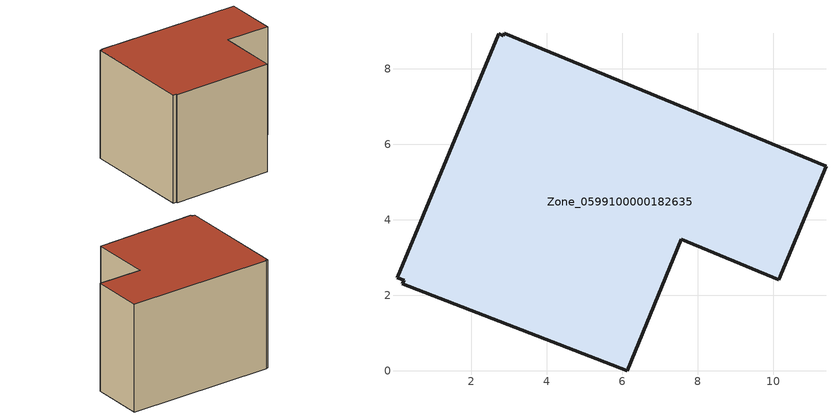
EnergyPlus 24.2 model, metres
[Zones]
Zone_0599100000182635
 floor ground (C_G): 10.14,2.41 7.57,3.49 6.13,0 0.17,2.3 0.21,2.4 0.04,2.47 2.73,8.93 2.84,8.88 2.87,8.94 11.4,5.42 z0
 wall outside (C_F): 7.57,3.49 10.14,2.41 11.4,5.42 2.87,8.94 2.84,8.88 2.73,8.93 0.04,2.47 0.21,2.4 0.17,2.3 6.13,0 7.57,3.49 z0:6.8
 roof outside (C_R): 2.73,8.93 0.04,2.47 0.21,2.4 0.17,2.3 6.13,0 7.57,3.49 10.14,2.41 11.4,5.42 2.87,8.94 2.84,8.88 z6.8
[BUILDING]
Pand.0599100000182635: North Axis=0; Terrain=City; Loads Convergence Tolerance Value=0.04; Temperature Convergence Tolerance Value=0.4; Solar Distribution=FullExterior; Maximum Number of Warmup Days=25; Minimum Number of Warmup Days=1
[Site:Location]
Rotterdam.The.Hague.AP_ZH_NLD Design_Conditions: Latitude=51.96; Longitude=4.45; Time Zone=1; Elevation=-4.5
[SITE:GROUNDTEMPERATURE:BUILDINGSURFACE]
18, 18, 18, 18, 18, 18, 18, 18, 18, 18, 18, 18
[MATERIAL] Thermal Absorptance=0.9; Solar Absorptance=0.7; Visible Absorptance=0.7
Name | Roughness | Thickness | Conductivity | Density | Specific Heat
G.TC.1965-1974 | MediumSmooth | 0.15 | 0.882353 | 540 | 1210
F.TC.1965-1974 | Rough | 0.3 | 0.697674 | 1920 | 840
R.TC.1965-1974 | MediumRough | 0.2 | 0.232558 | 1500 | 1000
[CONSTRUCTION]
C_G: G.TC.1965-1974
C_F: F.TC.1965-1974
C_R: R.TC.1965-1974
[ZONE]
Zone_0599100000182635: Type=1; Multiplier=1; Ceiling Height=Autocalculate; Volume=Autocalculate; Floor Area=autocalculate; Part of Total Floor Area=Yes
[ZONEINFILTRATION:DESIGNFLOWRATE]
Infil_Zone_0599100000182635: Zone or ZoneList or Space or SpaceList=Zone_0599100000182635; Schedule=AlwaysOn; Design Flow Rate Calculation Method=Flow/Area; Flow Rate per Floor Area=0.003; Constant Term Coefficient=1; Temperature Term Coefficient=0; Velocity Term Coefficient=0; Velocity Squared Term Coefficient=0
[HVACTEMPLATE:ZONE:IDEALLOADSAIRSYSTEM]
Zone_0599100000182635: Maximum Heating Supply Air Temperature=50; Minimum Cooling Supply Air Temperature=13; Maximum Heating Supply Air Humidity Ratio=0.0156; Minimum Cooling Supply Air Humidity Ratio=0.0077; Heating Limit=NoLimit; Cooling Limit=NoLimit; Dehumidification Control Type=ConstantSensibleHeatRatio; Cooling Sensible Heat Ratio=0.7; Dehumidification Setpoint=60; Humidification Control Type=None; Humidification Setpoint=30; Outdoor Air Method=None; Outdoor Air Flow Rate per Person=0.00944; Outdoor Air Flow Rate per Zone Floor Area=0; Outdoor Air Flow Rate per Zone=0; Demand Controlled Ventilation Type=None; Outdoor Air Economizer Type=NoEconomizer; Heat Recovery Type=None; Sensible Heat Recovery Effectiveness=0.7; Latent Heat Recovery Effectiveness=0.65
[ZONECONTROL:THERMOSTAT]
ThermostatControl_Zone_0599100000182635: Zone or ZoneList=Zone_0599100000182635; Control Type Schedule=DualSetpointControlType; Control 1=Thermostat_Zone_0599100000182635; Temperature Difference Between Cutout And Setpoint=0
[THERMOSTATSETPOINT:DUALSETPOINT]
Thermostat_Zone_0599100000182635: Heating Setpoint Temperature Schedule=HeatingSetpoint_Zone_0599100000182635; Cooling Setpoint Temperature Schedule=CoolingSetpoint_Zone_0599100000182635
[SCHEDULE:COMPACT]
HeatingSetpoint_Zone_0599100000182635: Through: 12/31, For: AllDays, Until: 24:00, 21
CoolingSetpoint_Zone_0599100000182635: Through: 12/31, For: AllDays, Until: 24:00, 24
DualSetpointControlType: Through: 12/31, For: AllDays, Until: 24:00, 4
AlwaysOn: Through: 12/31, For: AllDays, Until: 24:00, 1
